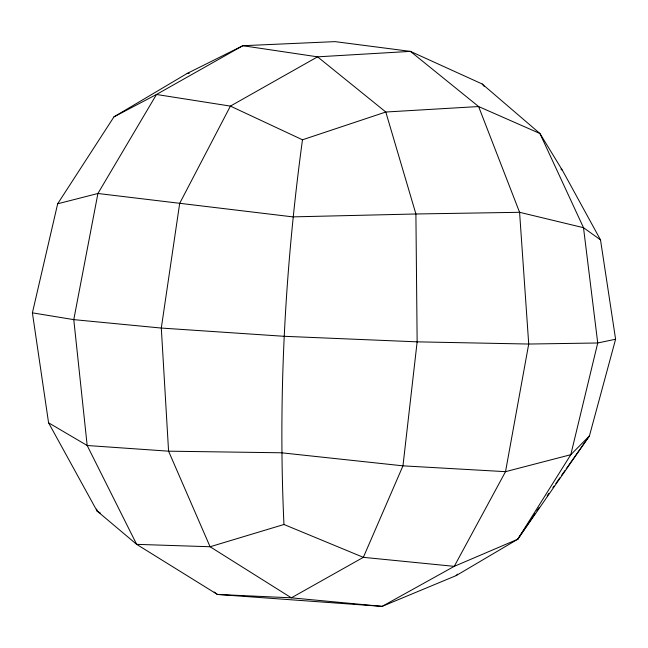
<?xml version="1.0" encoding="UTF-8"?>
<svg xmlns="http://www.w3.org/2000/svg" width="648" height="648" viewBox="0 0 648 648"><rect width="100%" height="100%" fill="white"/><g stroke="black" fill="none" stroke-linecap="round" stroke-linejoin="round"><path stroke-width="0.97" d="M517.752 539.233L570.799 454.694L597.731 342.986L583.508 227.699L539.93 133.512L478.597 106.539L385.795 112.015L302.478 139.79C285.12 267.122 277.968 396.066 283.962 524.491L363.35 557.337L454.256 566.352L517.752 539.233L589.429 435.901L615.6 339.236L600.502 239.849L562.456 170.392L539.93 133.512L482.217 84.005L410.427 51.378L335.016 41.626L242.838 45.716L187.223 73.418L113.975 116.843L57.664 203.788L32.4 312.846L48.576 422.804L97.054 510.997L136.655 544.352L217.388 594.443L382.134 606.374L456.16 575.602L517.752 539.233L535.207 513.337M536.9 510.835L539.152 507.489M547.115 495.866L548.856 493.403M552.914 487.652L554.072 486.008M555.814 483.546L559.872 477.795M561.605 475.332L565.088 470.399M566.247 468.755L589.429 435.901L570.799 454.694L505.521 471.663L402.967 465.839L281.467 452.79L168.577 451.178L87.18 445.508L48.576 422.804M456.16 575.602L457.545 574.152M113.975 116.843L156.484 94.478L242.838 45.716L317.569 56.838L410.427 51.378L478.597 106.539L519.583 212.301L528.719 344.039L505.521 471.663L454.256 566.352L382.134 606.374L291.357 597.829L217.388 594.443L214.196 592.037M283.962 524.491L210.082 546.75L136.655 544.352L87.18 445.508L73.775 319.634L97.913 193.493L156.484 94.478L230.405 106.102L302.478 139.79M57.664 203.788L97.913 193.493L292.791 216.878L415.903 213.986L519.583 212.301L583.508 227.699L600.502 239.849M615.6 339.236L597.731 342.986L528.719 344.039L417.142 341.844L283.97 336.288L161.303 328.058L73.775 319.634L32.4 312.846M187.223 73.418L189.224 73.305M100.432 513.184L97.054 510.997L96.69 509.036M560.949 169.096L562.456 170.392M482.217 84.005L484.153 86.322M417.142 341.844L402.967 465.839L363.35 557.337L291.357 597.829L210.082 546.75L168.577 451.178L161.303 328.058L179.69 203.351L230.405 106.102L317.569 56.838L385.795 112.015L415.903 213.986L417.142 341.844"/></g></svg>
